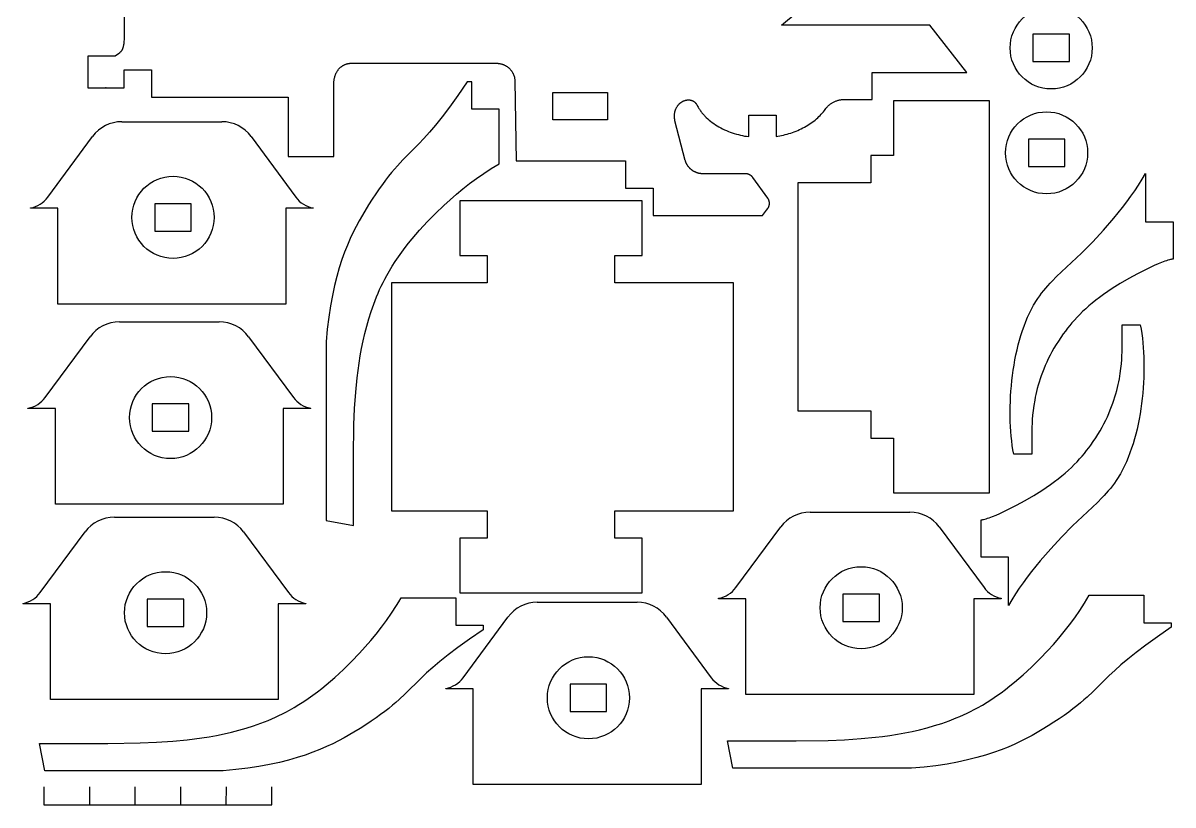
# Model space of a CAD drawing. Extents: x -5 to 248, y -200 to 199.
# Drawn here: x -4.6 to 247.7, y -200 to -28.5 of the extents above; entities that cross this region are included whole.
import ezdxf

# ---------------------------------------------------------------- set-up
doc = ezdxf.new("R2010")
doc.units = 0
doc.layers.add('LAYER_01', color=1, linetype='CONTINUOUS')

msp = doc.modelspace()

# ---------------------------------------------------------------- linework, layer by layer
at = {"layer": 'LAYER_01'}
for p, q in [((161.81, -28.96), (173.58, -19.18)), ((17.64, -26.29), (17.64, -30.73)), ((194.34, -28.96), (161.81, -28.96)), ((202.47, -39.33), (194.34, -28.96)), ((17.57, -32.59), (17.55, -32.83)), ((17.61, -32.05), (17.57, -32.59)), ((17.63, -31.44), (17.61, -32.05)), ((17.64, -30.73), (17.63, -31.44)), ((224.97, -30.96), (216.97, -30.96)), ((216.97, -30.96), (216.97, -36.96)), ((224.97, -36.96), (224.97, -30.96)), ((16.38, -35.22), (15.64, -35.73)), ((16.48, -35.14), (16.38, -35.22)), ((16.58, -35.07), (16.48, -35.14)), ((16.63, -35.03), (16.58, -35.07)), ((16.67, -34.99), (16.63, -35.03)), ((16.72, -34.95), (16.67, -34.99)), ((16.76, -34.91), (16.72, -34.95)), ((16.8, -34.87), (16.76, -34.91)), ((16.85, -34.83), (16.8, -34.87)), ((16.89, -34.78), (16.85, -34.83)), ((16.92, -34.74), (16.89, -34.78)), ((16.96, -34.69), (16.92, -34.74)), ((17, -34.65), (16.96, -34.69)), ((17.03, -34.6), (17, -34.65)), ((17.07, -34.55), (17.03, -34.6)), ((17.1, -34.5), (17.07, -34.55)), ((17.13, -34.45), (17.1, -34.5)), ((17.16, -34.39), (17.13, -34.45)), ((17.19, -34.34), (17.16, -34.39)), ((17.22, -34.28), (17.19, -34.34)), ((17.25, -34.22), (17.22, -34.28)), ((17.28, -34.15), (17.25, -34.22)), ((17.3, -34.09), (17.28, -34.15)), ((17.33, -34.02), (17.3, -34.09)), ((17.35, -33.95), (17.33, -34.02)), ((17.37, -33.87), (17.35, -33.95)), ((17.39, -33.79), (17.37, -33.87)), ((17.41, -33.71), (17.39, -33.79)), ((17.43, -33.63), (17.41, -33.71)), ((17.45, -33.54), (17.43, -33.63)), ((17.47, -33.45), (17.45, -33.54)), ((17.5, -33.26), (17.47, -33.45)), ((17.53, -33.05), (17.5, -33.26)), ((17.55, -32.83), (17.53, -33.05)), ((15.64, -35.73), (9.64, -35.73)), ((9.64, -35.73), (9.64, -42.73)), ((65.53, -37.88), (65.61, -37.82)), ((65.61, -37.82), (65.7, -37.77)), ((65.7, -37.77), (65.79, -37.72)), ((65.79, -37.72), (65.87, -37.68)), ((65.87, -37.68), (65.96, -37.63)), ((65.96, -37.63), (66.05, -37.59)), ((66.05, -37.59), (66.14, -37.56)), ((66.14, -37.56), (66.23, -37.52)), ((66.23, -37.52), (66.32, -37.49)), ((66.32, -37.49), (66.41, -37.46)), ((66.41, -37.46), (66.5, -37.44)), ((66.5, -37.44), (66.59, -37.41)), ((66.59, -37.41), (66.68, -37.39)), ((66.68, -37.39), (66.77, -37.37)), ((66.77, -37.37), (66.86, -37.36)), ((66.86, -37.36), (66.94, -37.35)), ((66.94, -37.35), (67.03, -37.34)), ((67.03, -37.34), (67.12, -37.33)), ((67.12, -37.33), (67.21, -37.32)), ((67.21, -37.32), (67.3, -37.32)), ((67.3, -37.32), (67.38, -37.32)), ((67.38, -37.32), (99.43, -37.32)), ((99.43, -37.32), (99.52, -37.32)), ((99.52, -37.32), (99.61, -37.33)), ((99.61, -37.33), (99.7, -37.34)), ((99.7, -37.34), (99.8, -37.35)), ((99.8, -37.35), (99.89, -37.36)), ((99.89, -37.36), (99.98, -37.37)), ((99.98, -37.37), (100.07, -37.39)), ((100.07, -37.39), (100.17, -37.41)), ((100.17, -37.41), (100.26, -37.43)), ((100.26, -37.43), (100.35, -37.45)), ((100.35, -37.45), (100.45, -37.48)), ((100.45, -37.48), (100.54, -37.5)), ((100.54, -37.5), (100.63, -37.53)), ((100.63, -37.53), (100.73, -37.57)), ((100.73, -37.57), (100.82, -37.6)), ((100.82, -37.6), (100.91, -37.64)), ((100.91, -37.64), (101, -37.68)), ((101, -37.68), (101.09, -37.72)), ((101.09, -37.72), (101.18, -37.77)), ((101.18, -37.77), (101.27, -37.82)), ((101.27, -37.82), (101.36, -37.87)), ((216.97, -36.96), (224.97, -36.96)), ((17.64, -42.73), (17.64, -38.73)), ((17.64, -38.73), (17.64, -38.73)), ((17.64, -38.73), (17.64, -38.73)), ((17.64, -38.73), (23.64, -38.73)), ((23.64, -38.73), (23.64, -44.73)), ((63.81, -40.38), (63.83, -40.28)), ((63.83, -40.28), (63.86, -40.18)), ((63.86, -40.18), (63.9, -40.07)), ((63.9, -40.07), (63.93, -39.97)), ((63.93, -39.97), (63.97, -39.87)), ((63.97, -39.87), (64.01, -39.76)), ((64.01, -39.76), (64.06, -39.66)), ((64.06, -39.66), (64.1, -39.56)), ((64.1, -39.56), (64.15, -39.46)), ((64.15, -39.46), (64.2, -39.37)), ((64.2, -39.37), (64.25, -39.27)), ((64.25, -39.27), (64.31, -39.18)), ((64.31, -39.18), (64.36, -39.08)), ((64.36, -39.08), (64.42, -38.99)), ((64.42, -38.99), (64.48, -38.9)), ((64.48, -38.9), (64.55, -38.81)), ((64.55, -38.81), (64.61, -38.73)), ((64.61, -38.73), (64.68, -38.64)), ((64.68, -38.64), (64.75, -38.56)), ((64.75, -38.56), (64.82, -38.48)), ((64.82, -38.48), (64.89, -38.41)), ((64.89, -38.41), (64.97, -38.33)), ((64.97, -38.33), (65.04, -38.26)), ((65.04, -38.26), (65.12, -38.19)), ((65.12, -38.19), (65.2, -38.12)), ((65.2, -38.12), (65.28, -38.06)), ((65.28, -38.06), (65.36, -37.99)), ((65.36, -37.99), (65.44, -37.93)), ((65.44, -37.93), (65.53, -37.88)), ((101.36, -37.87), (101.45, -37.92)), ((101.45, -37.92), (101.53, -37.97)), ((101.53, -37.97), (101.62, -38.03)), ((101.62, -38.03), (101.7, -38.09)), ((101.7, -38.09), (101.79, -38.15)), ((101.79, -38.15), (101.87, -38.22)), ((101.87, -38.22), (101.95, -38.28)), ((101.95, -38.28), (102.02, -38.35)), ((102.02, -38.35), (102.1, -38.42)), ((102.1, -38.42), (102.17, -38.49)), ((102.17, -38.49), (102.25, -38.57)), ((102.25, -38.57), (102.32, -38.64)), ((102.32, -38.64), (102.38, -38.72)), ((102.38, -38.72), (102.45, -38.8)), ((102.45, -38.8), (102.51, -38.88)), ((102.51, -38.88), (102.58, -38.96)), ((102.58, -38.96), (102.64, -39.05)), ((102.64, -39.05), (102.69, -39.13)), ((102.69, -39.13), (102.75, -39.22)), ((102.75, -39.22), (102.8, -39.31)), ((102.8, -39.31), (102.85, -39.39)), ((102.85, -39.39), (102.9, -39.48)), ((102.9, -39.48), (102.94, -39.57)), ((102.94, -39.57), (102.99, -39.66)), ((102.99, -39.66), (103.03, -39.76)), ((103.03, -39.76), (103.06, -39.85)), ((103.06, -39.85), (103.1, -39.94)), ((103.1, -39.94), (103.13, -40.03)), ((103.13, -40.03), (103.16, -40.13)), ((103.16, -40.13), (103.19, -40.22)), ((103.19, -40.22), (103.22, -40.31)), ((103.22, -40.31), (103.24, -40.41)), ((181.71, -45.26), (181.71, -39.33)), ((181.71, -39.33), (202.47, -39.33)), ((9.64, -42.73), (13.32, -42.73)), ((13.32, -42.73), (13.7, -42.73)), ((13.7, -42.73), (13.57, -42.73)), ((13.57, -42.73), (13.57, -42.73)), ((13.57, -42.73), (17.64, -42.73)), ((13.7, -42.73), (13.7, -42.73)), ((17.64, -42.73), (17.64, -42.73)), ((17.64, -42.73), (17.64, -42.73)), ((63.64, -41.43), (63.65, -41.32)), ((63.64, -41.53), (63.64, -41.43)), ((63.64, -41.73), (63.64, -41.53)), ((63.64, -57.73), (63.64, -41.73)), ((63.65, -41.32), (63.66, -41.22)), ((63.66, -41.22), (63.67, -41.12)), ((63.67, -41.12), (63.68, -41.01)), ((63.68, -41.01), (63.7, -40.91)), ((63.7, -40.91), (63.71, -40.8)), ((63.71, -40.8), (63.73, -40.7)), ((63.73, -40.7), (63.75, -40.59)), ((63.75, -40.59), (63.78, -40.49)), ((63.78, -40.49), (63.81, -40.38)), ((92.88, -41.4), (90.82, -44.39)), ((93.88, -41.4), (92.88, -41.4)), ((93.88, -47.4), (93.88, -41.4)), ((103.24, -40.41), (103.26, -40.5)), ((103.26, -40.5), (103.28, -40.59)), ((103.28, -40.59), (103.29, -40.69)), ((103.29, -40.69), (103.31, -40.78)), ((103.31, -40.78), (103.32, -40.87)), ((103.32, -40.87), (103.33, -40.96)), ((103.33, -40.96), (103.34, -41.05)), ((103.34, -41.05), (103.34, -41.14)), ((103.34, -41.14), (103.34, -41.23)), ((103.34, -41.23), (103.62, -58.73)), ((23.64, -44.73), (53.64, -44.73)), ((53.64, -44.73), (53.64, -57.73)), ((90.82, -44.39), (88.99, -46.93)), ((111.64, -43.73), (123.64, -43.73)), ((111.64, -49.73), (111.64, -43.73)), ((123.64, -43.73), (123.64, -49.73)), ((140.85, -45.42), (140.94, -45.4)), ((140.94, -45.4), (141.02, -45.39)), ((141.02, -45.39), (141.11, -45.37)), ((141.11, -45.37), (141.2, -45.36)), ((141.2, -45.36), (141.29, -45.35)), ((141.29, -45.35), (141.38, -45.35)), ((141.38, -45.35), (141.45, -45.35)), ((141.45, -45.35), (141.52, -45.35)), ((141.52, -45.35), (141.59, -45.35)), ((141.59, -45.35), (141.66, -45.36)), ((141.66, -45.36), (141.69, -45.36)), ((141.69, -45.36), (141.73, -45.36)), ((141.73, -45.36), (141.76, -45.37)), ((141.76, -45.37), (141.8, -45.38)), ((141.8, -45.38), (141.83, -45.38)), ((141.83, -45.38), (141.87, -45.39)), ((141.87, -45.39), (141.9, -45.4)), ((141.9, -45.4), (141.94, -45.4)), ((141.94, -45.4), (141.97, -45.41)), ((174.22, -45.43), (174.37, -45.4)), ((174.37, -45.4), (174.52, -45.36)), ((174.52, -45.36), (174.66, -45.33)), ((174.66, -45.33), (174.81, -45.31)), ((174.81, -45.31), (174.96, -45.29)), ((174.96, -45.29), (175.1, -45.28)), ((175.1, -45.28), (175.25, -45.27)), ((175.25, -45.27), (175.39, -45.26)), ((175.39, -45.26), (181.71, -45.26)), ((88.99, -46.93), (87.36, -49.08)), ((99.88, -47.4), (93.88, -47.4)), ((99.88, -59.4), (99.88, -47.4)), ((138.44, -48.01), (138.46, -47.9)), ((138.46, -47.9), (138.49, -47.8)), ((138.49, -47.8), (138.52, -47.69)), ((138.52, -47.69), (138.56, -47.59)), ((138.56, -47.59), (138.59, -47.49)), ((138.59, -47.49), (138.63, -47.39)), ((138.63, -47.39), (138.68, -47.29)), ((138.68, -47.29), (138.72, -47.2)), ((138.72, -47.2), (138.77, -47.1)), ((138.77, -47.1), (138.82, -47.01)), ((138.82, -47.01), (138.87, -46.91)), ((138.87, -46.91), (138.92, -46.82)), ((138.92, -46.82), (138.98, -46.74)), ((138.98, -46.74), (139.04, -46.65)), ((139.04, -46.65), (139.08, -46.58)), ((139.08, -46.58), (139.13, -46.52)), ((139.13, -46.52), (139.18, -46.46)), ((139.18, -46.46), (139.23, -46.4)), ((139.23, -46.4), (139.28, -46.33)), ((139.28, -46.33), (139.34, -46.27)), ((139.34, -46.27), (139.4, -46.21)), ((139.4, -46.21), (139.46, -46.16)), ((139.46, -46.16), (139.52, -46.1)), ((139.52, -46.1), (139.59, -46.04)), ((139.59, -46.04), (139.65, -45.99)), ((139.65, -45.99), (139.72, -45.94)), ((139.72, -45.94), (139.79, -45.89)), ((139.79, -45.89), (139.86, -45.84)), ((139.86, -45.84), (139.94, -45.79)), ((139.94, -45.79), (140.01, -45.75)), ((140.01, -45.75), (140.09, -45.7)), ((140.09, -45.7), (140.17, -45.66)), ((140.17, -45.66), (140.25, -45.62)), ((140.25, -45.62), (140.33, -45.59)), ((140.33, -45.59), (140.42, -45.55)), ((140.42, -45.55), (140.5, -45.52)), ((140.5, -45.52), (140.59, -45.49)), ((140.59, -45.49), (140.67, -45.47)), ((140.67, -45.47), (140.76, -45.44)), ((140.76, -45.44), (140.85, -45.42)), ((141.97, -45.41), (142.01, -45.42)), ((142.01, -45.42), (142.04, -45.43)), ((142.04, -45.43), (142.08, -45.44)), ((142.08, -45.44), (142.11, -45.45)), ((142.11, -45.45), (142.15, -45.47)), ((142.15, -45.47), (142.18, -45.48)), ((142.18, -45.48), (142.22, -45.49)), ((142.22, -45.49), (142.25, -45.51)), ((142.25, -45.51), (142.28, -45.52)), ((142.28, -45.52), (142.32, -45.54)), ((142.32, -45.54), (142.35, -45.55)), ((142.35, -45.55), (142.38, -45.57)), ((142.38, -45.57), (142.41, -45.59)), ((142.41, -45.59), (142.45, -45.6)), ((142.45, -45.6), (142.48, -45.62)), ((142.48, -45.62), (142.51, -45.64)), ((142.51, -45.64), (142.54, -45.66)), ((142.54, -45.66), (142.57, -45.68)), ((142.57, -45.68), (142.6, -45.7)), ((142.6, -45.7), (142.63, -45.72)), ((142.63, -45.72), (142.66, -45.74)), ((142.66, -45.74), (142.69, -45.77)), ((142.69, -45.77), (142.72, -45.79)), ((142.72, -45.79), (142.75, -45.81)), ((142.75, -45.81), (142.78, -45.83)), ((142.78, -45.83), (142.8, -45.86)), ((142.8, -45.86), (142.83, -45.88)), ((142.83, -45.88), (142.86, -45.91)), ((142.86, -45.91), (142.88, -45.93)), ((142.88, -45.93), (142.91, -45.96)), ((142.91, -45.96), (142.93, -45.99)), ((142.93, -45.99), (142.96, -46.01)), ((142.96, -46.01), (142.98, -46.04)), ((142.98, -46.04), (143, -46.07)), ((143, -46.07), (143.03, -46.09)), ((143.03, -46.09), (143.05, -46.12)), ((143.05, -46.12), (143.07, -46.15)), ((143.07, -46.15), (143.09, -46.18)), ((143.09, -46.18), (143.11, -46.21)), ((143.11, -46.21), (143.15, -46.26)), ((143.15, -46.26), (143.19, -46.32)), ((143.19, -46.32), (143.22, -46.38)), ((143.22, -46.38), (143.33, -46.6)), ((143.33, -46.6), (143.42, -46.76)), ((143.42, -46.76), (143.51, -46.92)), ((143.51, -46.92), (143.61, -47.08)), ((143.61, -47.08), (143.71, -47.24)), ((143.71, -47.24), (143.81, -47.4)), ((143.81, -47.4), (143.91, -47.56)), ((143.91, -47.56), (144.02, -47.71)), ((144.02, -47.71), (144.14, -47.87)), ((144.14, -47.87), (144.26, -48.02)), ((171.03, -47.94), (171.24, -47.66)), ((171.24, -47.66), (171.53, -47.26)), ((171.53, -47.26), (171.62, -47.15)), ((171.62, -47.15), (171.72, -47.03)), ((171.72, -47.03), (171.81, -46.92)), ((171.81, -46.92), (171.91, -46.81)), ((171.91, -46.81), (172.02, -46.71)), ((172.02, -46.71), (172.12, -46.6)), ((172.12, -46.6), (172.23, -46.5)), ((172.23, -46.5), (172.35, -46.41)), ((172.35, -46.41), (172.47, -46.31)), ((172.47, -46.31), (172.59, -46.22)), ((172.59, -46.22), (172.71, -46.13)), ((172.71, -46.13), (172.84, -46.05)), ((172.84, -46.05), (172.97, -45.97)), ((172.97, -45.97), (173.1, -45.89)), ((173.1, -45.89), (173.23, -45.82)), ((173.23, -45.82), (173.37, -45.75)), ((173.37, -45.75), (173.51, -45.69)), ((173.51, -45.69), (173.65, -45.63)), ((173.65, -45.63), (173.79, -45.57)), ((173.79, -45.57), (173.93, -45.52)), ((173.93, -45.52), (174.08, -45.47)), ((174.08, -45.47), (174.22, -45.43)), ((207.41, -45.54), (186.41, -45.54)), ((186.41, -45.54), (186.41, -57.54)), ((207.41, -83.54), (207.41, -45.54)), ((17.14, -50.13), (39.05, -50.13)), ((87.36, -49.08), (85.91, -50.9)), ((123.64, -49.73), (111.64, -49.73)), ((138.33, -48.87), (138.34, -48.76)), ((138.33, -48.97), (138.33, -48.87)), ((138.34, -49.08), (138.33, -48.97)), ((138.34, -48.65), (138.35, -48.54)), ((138.34, -48.76), (138.34, -48.65)), ((138.34, -49.19), (138.34, -49.08)), ((138.35, -49.29), (138.34, -49.19)), ((138.35, -48.54), (138.36, -48.43)), ((138.36, -49.4), (138.35, -49.29)), ((138.36, -48.43), (138.38, -48.33)), ((138.38, -49.5), (138.36, -49.4)), ((138.38, -48.33), (138.39, -48.22)), ((138.39, -49.61), (138.38, -49.5)), ((138.39, -48.22), (138.41, -48.11)), ((138.41, -49.71), (138.39, -49.61)), ((138.41, -48.11), (138.44, -48.01)), ((138.44, -49.81), (138.41, -49.71)), ((138.46, -49.91), (138.44, -49.81)), ((140.72, -58.63), (138.46, -49.91)), ((144.26, -48.02), (144.38, -48.18)), ((144.38, -48.18), (144.5, -48.33)), ((144.5, -48.33), (144.63, -48.48)), ((144.63, -48.48), (144.76, -48.63)), ((144.76, -48.63), (144.9, -48.78)), ((144.9, -48.78), (145.04, -48.93)), ((145.04, -48.93), (145.32, -49.22)), ((145.32, -49.22), (145.63, -49.5)), ((145.63, -49.5), (145.94, -49.78)), ((145.94, -49.78), (146.27, -50.05)), ((146.27, -50.05), (146.61, -50.31)), ((146.61, -50.31), (146.97, -50.56)), ((154.64, -53.41), (154.64, -48.73)), ((154.64, -48.73), (160.64, -48.73)), ((160.64, -48.73), (160.64, -53.37)), ((168.24, -50.48), (168.57, -50.25)), ((168.57, -50.25), (168.88, -50.02)), ((168.88, -50.02), (169.19, -49.78)), ((169.19, -49.78), (169.48, -49.53)), ((169.48, -49.53), (169.76, -49.28)), ((169.76, -49.28), (170.04, -49.02)), ((170.04, -49.02), (170.3, -48.76)), ((170.3, -48.76), (170.55, -48.49)), ((170.55, -48.49), (170.8, -48.22)), ((170.8, -48.22), (171.03, -47.94)), ((84.6, -52.45), (83.4, -53.79)), ((85.91, -50.9), (84.6, -52.45)), ((146.97, -50.56), (147.33, -50.81)), ((147.33, -50.81), (147.71, -51.04)), ((147.71, -51.04), (148.09, -51.27)), ((148.09, -51.27), (148.49, -51.49)), ((148.49, -51.49), (148.9, -51.69)), ((148.9, -51.69), (149.31, -51.89)), ((149.31, -51.89), (149.73, -52.08)), ((149.73, -52.08), (150.16, -52.25)), ((150.16, -52.25), (150.59, -52.42)), ((150.59, -52.42), (151.03, -52.57)), ((151.03, -52.57), (151.47, -52.71)), ((151.47, -52.71), (151.92, -52.85)), ((151.92, -52.85), (152.37, -52.97)), ((152.37, -52.97), (152.82, -53.08)), ((162.24, -53.06), (162.64, -52.96)), ((162.64, -52.96), (163.04, -52.86)), ((163.04, -52.86), (163.44, -52.74)), ((163.44, -52.74), (163.84, -52.62)), ((163.84, -52.62), (164.23, -52.49)), ((164.23, -52.49), (164.62, -52.34)), ((164.62, -52.34), (165.01, -52.19)), ((165.01, -52.19), (165.39, -52.04)), ((165.39, -52.04), (165.77, -51.87)), ((165.77, -51.87), (166.14, -51.7)), ((166.14, -51.7), (166.51, -51.51)), ((166.51, -51.51), (166.87, -51.32)), ((166.87, -51.32), (167.23, -51.12)), ((167.23, -51.12), (167.57, -50.92)), ((167.57, -50.92), (167.91, -50.7)), ((167.91, -50.7), (168.24, -50.48)), ((0.89, -66.69), (10.69, -53.39)), ((45.49, -53.39), (55.29, -66.69)), ((82.27, -54.99), (78.79, -58.52)), ((83.4, -53.79), (82.27, -54.99)), ((152.82, -53.08), (153.27, -53.18)), ((153.27, -53.18), (153.73, -53.27)), ((153.73, -53.27), (154.18, -53.34)), ((154.18, -53.34), (154.64, -53.41)), ((160.64, -53.37), (161.04, -53.3)), ((161.04, -53.3), (161.44, -53.23)), ((161.44, -53.23), (161.84, -53.15)), ((161.84, -53.15), (162.24, -53.06)), ((223.97, -53.96), (215.97, -53.96)), ((215.97, -53.96), (215.97, -59.96)), ((223.97, -59.96), (223.97, -53.96)), ((53.64, -57.73), (63.64, -57.73)), ((186.41, -57.54), (181.41, -57.54)), ((181.41, -57.54), (181.41, -63.54)), ((77.57, -59.84), (76.94, -60.54)), ((78.79, -58.52), (77.57, -59.84)), ((96.52, -61.47), (98.17, -60.42)), ((98.17, -60.42), (99.02, -59.91)), ((99.02, -59.91), (99.88, -59.4)), ((103.62, -58.73), (127.62, -58.73)), ((127.62, -58.73), (127.62, -64.73)), ((140.74, -58.71), (140.72, -58.63)), ((140.76, -58.78), (140.74, -58.71)), ((140.79, -58.85), (140.76, -58.78)), ((140.81, -58.93), (140.79, -58.85)), ((140.84, -59), (140.81, -58.93)), ((140.87, -59.08), (140.84, -59)), ((140.9, -59.15), (140.87, -59.08)), ((140.94, -59.22), (140.9, -59.15)), ((140.97, -59.3), (140.94, -59.22)), ((141.01, -59.37), (140.97, -59.3)), ((141.04, -59.44), (141.01, -59.37)), ((141.08, -59.51), (141.04, -59.44)), ((141.12, -59.58), (141.08, -59.51)), ((141.17, -59.66), (141.12, -59.58)), ((141.21, -59.73), (141.17, -59.66)), ((141.26, -59.79), (141.21, -59.73)), ((141.3, -59.86), (141.26, -59.79)), ((141.35, -59.93), (141.3, -59.86)), ((141.4, -60), (141.35, -59.93)), ((141.46, -60.06), (141.4, -60)), ((141.51, -60.13), (141.46, -60.06)), ((141.56, -60.19), (141.51, -60.13)), ((141.62, -60.26), (141.56, -60.19)), ((141.68, -60.32), (141.62, -60.26)), ((141.74, -60.38), (141.68, -60.32)), ((141.8, -60.44), (141.74, -60.38)), ((141.86, -60.5), (141.8, -60.44)), ((141.93, -60.55), (141.86, -60.5)), ((215.97, -59.96), (223.97, -59.96)), ((74.97, -62.95), (74.27, -63.88)), ((75.64, -62.09), (74.97, -62.95)), ((76.3, -61.29), (75.64, -62.09)), ((76.94, -60.54), (76.3, -61.29)), ((93.41, -63.69), (94.94, -62.56)), ((94.94, -62.56), (96.52, -61.47)), ((141.99, -60.61), (141.93, -60.55)), ((142.06, -60.67), (141.99, -60.61)), ((142.12, -60.72), (142.06, -60.67)), ((142.19, -60.77), (142.12, -60.72)), ((142.26, -60.82), (142.19, -60.77)), ((142.33, -60.87), (142.26, -60.82)), ((142.4, -60.92), (142.33, -60.87)), ((142.47, -60.96), (142.4, -60.92)), ((142.55, -61), (142.47, -60.96)), ((142.62, -61.05), (142.55, -61)), ((142.69, -61.09), (142.62, -61.05)), ((142.77, -61.13), (142.69, -61.09)), ((142.85, -61.16), (142.77, -61.13)), ((142.92, -61.2), (142.85, -61.16)), ((143, -61.23), (142.92, -61.2)), ((143.08, -61.27), (143, -61.23)), ((143.16, -61.3), (143.08, -61.27)), ((143.23, -61.32), (143.16, -61.3)), ((143.31, -61.35), (143.23, -61.32)), ((143.39, -61.38), (143.31, -61.35)), ((143.47, -61.4), (143.39, -61.38)), ((143.55, -61.42), (143.47, -61.4)), ((143.63, -61.44), (143.55, -61.42)), ((143.71, -61.46), (143.63, -61.44)), ((143.79, -61.48), (143.71, -61.46)), ((143.87, -61.49), (143.79, -61.48)), ((143.95, -61.51), (143.87, -61.49)), ((144.03, -61.52), (143.95, -61.51)), ((144.1, -61.53), (144.03, -61.52)), ((144.18, -61.54), (144.1, -61.53)), ((144.26, -61.54), (144.18, -61.54)), ((144.34, -61.55), (144.26, -61.54)), ((144.42, -61.55), (144.34, -61.55)), ((144.49, -61.55), (144.42, -61.55)), ((153.99, -61.56), (144.49, -61.55)), ((154.05, -61.56), (153.99, -61.56)), ((154.11, -61.56), (154.05, -61.56)), ((154.17, -61.57), (154.11, -61.56)), ((154.22, -61.58), (154.17, -61.57)), ((154.28, -61.59), (154.22, -61.58)), ((154.34, -61.6), (154.28, -61.59)), ((154.4, -61.61), (154.34, -61.6)), ((154.45, -61.62), (154.4, -61.61)), ((154.51, -61.64), (154.45, -61.62)), ((154.57, -61.66), (154.51, -61.64)), ((154.63, -61.68), (154.57, -61.66)), ((154.68, -61.7), (154.63, -61.68)), ((154.74, -61.72), (154.68, -61.7)), ((154.79, -61.75), (154.74, -61.72)), ((154.85, -61.77), (154.79, -61.75)), ((154.9, -61.8), (154.85, -61.77)), ((154.95, -61.83), (154.9, -61.8)), ((155, -61.86), (154.95, -61.83)), ((155.05, -61.9), (155, -61.86)), ((155.1, -61.93), (155.05, -61.9)), ((155.15, -61.97), (155.1, -61.93)), ((155.2, -62), (155.15, -61.97)), ((155.24, -62.04), (155.2, -62)), ((155.29, -62.08), (155.24, -62.04)), ((155.33, -62.12), (155.29, -62.08)), ((155.37, -62.16), (155.33, -62.12)), ((155.41, -62.21), (155.37, -62.16)), ((155.45, -62.25), (155.41, -62.21)), ((155.49, -62.29), (155.45, -62.25)), ((155.52, -62.34), (155.49, -62.29)), ((155.56, -62.38), (155.52, -62.34)), ((158.82, -66.9), (155.56, -62.38)), ((240.16, -64.02), (240.95, -62.77)), ((240.95, -62.77), (241.7, -61.51)), ((241.7, -61.51), (241.7, -72.08)), ((73.55, -64.87), (72.81, -65.95)), ((74.27, -63.88), (73.55, -64.87)), ((90.51, -66.03), (91.94, -64.84)), ((91.94, -64.84), (93.41, -63.69)), ((127.62, -64.73), (133.64, -64.73)), ((133.64, -64.73), (133.64, -70.73)), ((181.41, -63.54), (165.41, -63.54)), ((165.41, -63.54), (165.41, -83.54)), ((238.45, -66.49), (239.32, -65.26)), ((239.32, -65.26), (240.16, -64.02)), ((32.35, -68.11), (24.35, -68.11)), ((24.35, -68.11), (24.35, -74.11)), ((32.35, -74.11), (32.35, -68.11)), ((72.04, -67.11), (71.25, -68.37)), ((72.81, -65.95), (72.04, -67.11)), ((87.75, -68.49), (89.12, -67.25)), ((89.12, -67.25), (90.51, -66.03)), ((131.29, -67.48), (91.29, -67.48)), ((91.29, -67.48), (91.29, -79.48)), ((131.29, -79.48), (131.29, -67.48)), ((158.84, -66.93), (158.82, -66.9)), ((158.86, -66.96), (158.84, -66.93)), ((158.88, -67), (158.86, -66.96)), ((158.9, -67.03), (158.88, -67)), ((158.92, -67.06), (158.9, -67.03)), ((158.94, -67.1), (158.92, -67.06)), ((158.96, -67.13), (158.94, -67.1)), ((158.97, -67.16), (158.96, -67.13)), ((158.99, -67.2), (158.97, -67.16)), ((159.01, -67.24), (158.99, -67.2)), ((159.02, -67.27), (159.01, -67.24)), ((159.04, -67.31), (159.02, -67.27)), ((159.05, -67.35), (159.04, -67.31)), ((159.06, -67.38), (159.05, -67.35)), ((159.08, -67.42), (159.06, -67.38)), ((159.09, -67.46), (159.08, -67.42)), ((159.1, -67.5), (159.09, -67.46)), ((159.11, -67.54), (159.1, -67.5)), ((159.12, -67.58), (159.11, -67.54)), ((159.13, -67.62), (159.12, -67.58)), ((159.14, -67.66), (159.13, -67.62)), ((159.15, -67.7), (159.14, -67.66)), ((159.15, -67.74), (159.15, -67.7)), ((159.16, -67.78), (159.15, -67.74)), ((159.16, -67.82), (159.16, -67.78)), ((159.17, -67.86), (159.16, -67.82)), ((159.17, -67.9), (159.17, -67.86)), ((159.17, -67.94), (159.17, -67.9)), ((159.17, -67.99), (159.17, -67.94)), ((159.17, -68.03), (159.17, -67.99)), ((159.17, -68.07), (159.17, -68.03)), ((159.17, -68.11), (159.17, -68.07)), ((236.61, -68.92), (237.54, -67.72)), ((237.54, -67.72), (238.45, -66.49)), ((-2.91, -69.13), (-2.91, -69.04)), ((3.09, -69.13), (-2.91, -69.13)), ((3.09, -90.13), (3.09, -69.13)), ((59.09, -69.13), (53.09, -69.13)), ((53.09, -69.13), (53.09, -90.13)), ((59.09, -69.04), (59.09, -69.13)), ((70.42, -69.73), (69.16, -71.91)), ((71.25, -68.37), (70.42, -69.73)), ((84.15, -72.04), (85.92, -70.24)), ((85.92, -70.24), (87.75, -68.49)), ((157.64, -70.73), (158.76, -69.25)), ((158.76, -69.25), (158.79, -69.22)), ((158.79, -69.22), (158.81, -69.19)), ((158.81, -69.19), (158.83, -69.16)), ((158.83, -69.16), (158.85, -69.13)), ((158.85, -69.13), (158.87, -69.1)), ((158.87, -69.1), (158.89, -69.07)), ((158.89, -69.07), (158.91, -69.03)), ((158.91, -69.03), (158.93, -69)), ((158.93, -69), (158.95, -68.96)), ((158.95, -68.96), (158.97, -68.93)), ((158.97, -68.93), (158.98, -68.89)), ((158.98, -68.89), (159, -68.86)), ((159, -68.86), (159.02, -68.82)), ((159.02, -68.82), (159.03, -68.79)), ((159.03, -68.79), (159.05, -68.75)), ((159.05, -68.75), (159.06, -68.71)), ((159.06, -68.71), (159.07, -68.67)), ((159.07, -68.67), (159.09, -68.63)), ((159.09, -68.63), (159.1, -68.59)), ((159.1, -68.59), (159.11, -68.56)), ((159.11, -68.56), (159.12, -68.52)), ((159.12, -68.52), (159.13, -68.48)), ((159.13, -68.48), (159.14, -68.44)), ((159.14, -68.4), (159.15, -68.36)), ((159.14, -68.44), (159.14, -68.4)), ((159.15, -68.36), (159.16, -68.31)), ((159.16, -68.27), (159.17, -68.23)), ((159.16, -68.31), (159.16, -68.27)), ((159.17, -68.15), (159.17, -68.11)), ((159.17, -68.19), (159.17, -68.15)), ((159.17, -68.23), (159.17, -68.19)), ((234.7, -71.28), (236.61, -68.92)), ((68.52, -73.1), (67.88, -74.37)), ((69.16, -71.91), (68.52, -73.1)), ((82.44, -73.9), (84.15, -72.04)), ((133.64, -70.73), (157.64, -70.73)), ((232.42, -73.92), (234.7, -71.28)), ((241.7, -72.08), (247.7, -72.08)), ((247.7, -72.08), (247.7, -80.27)), ((24.35, -74.11), (32.35, -74.11)), ((67.88, -74.37), (67.24, -75.73)), ((80.8, -75.8), (81.61, -74.84)), ((81.61, -74.84), (82.44, -73.9)), ((230.08, -76.46), (232.42, -73.92)), ((66.61, -77.18), (66, -78.73)), ((67.24, -75.73), (66.61, -77.18)), ((78.51, -78.74), (79.25, -77.75)), ((79.25, -77.75), (80.02, -76.77)), ((80.02, -76.77), (80.8, -75.8)), ((227.65, -78.94), (230.08, -76.46)), ((65.4, -80.39), (64.83, -82.16)), ((66, -78.73), (65.4, -80.39)), ((77.11, -80.76), (77.8, -79.74)), ((77.8, -79.74), (78.51, -78.74)), ((91.29, -79.48), (97.29, -79.48)), ((97.29, -79.48), (97.29, -85.48)), ((125.29, -85.48), (125.29, -79.48)), ((125.29, -79.48), (131.29, -79.48)), ((222.17, -84.12), (227.65, -78.94)), ((246.27, -80.62), (245.93, -80.74)), ((246.59, -80.52), (246.27, -80.62)), ((246.9, -80.44), (246.59, -80.52)), ((247.18, -80.37), (246.9, -80.44)), ((247.32, -80.33), (247.18, -80.37)), ((247.45, -80.31), (247.32, -80.33)), ((247.58, -80.29), (247.45, -80.31)), ((247.7, -80.27), (247.58, -80.29)), ((64.83, -82.16), (64.28, -84.06)), ((75.23, -83.88), (75.82, -82.83)), ((75.82, -82.83), (76.45, -81.79)), ((76.45, -81.79), (77.11, -80.76)), ((241.8, -82.52), (239.93, -83.47)), ((242.71, -82.08), (241.8, -82.52)), ((243.58, -81.68), (242.71, -82.08)), ((244.41, -81.32), (243.58, -81.68)), ((245.2, -81.01), (244.41, -81.32)), ((245.93, -80.74), (245.2, -81.01)), ((64.28, -84.06), (63.78, -86.08)), ((74.04, -86.19), (74.42, -85.41)), ((74.42, -85.41), (74.81, -84.64)), ((74.81, -84.64), (75.23, -83.88)), ((97.29, -85.48), (76.29, -85.48)), ((76.29, -85.48), (76.29, -105.48)), ((151.29, -85.48), (125.29, -85.48)), ((151.29, -105.48), (151.29, -85.48)), ((165.41, -83.54), (165.41, -113.54)), ((207.41, -131.54), (207.41, -83.54)), ((220.25, -86.1), (220.72, -85.58)), ((220.72, -85.58), (221.2, -85.08)), ((221.2, -85.08), (222.17, -84.12)), ((236.14, -85.62), (234.35, -86.75)), ((238.02, -84.52), (236.14, -85.62)), ((239.93, -83.47), (238.02, -84.52)), ((63.31, -88.25), (62.88, -90.55)), ((63.78, -86.08), (63.31, -88.25)), ((72.99, -88.54), (73.33, -87.75)), ((73.33, -87.75), (73.68, -86.97)), ((73.68, -86.97), (74.04, -86.19)), ((218.45, -88.32), (218.88, -87.73)), ((218.88, -87.73), (219.33, -87.17)), ((219.33, -87.17), (219.78, -86.63)), ((219.78, -86.63), (220.25, -86.1)), ((232.46, -88.03), (231.59, -88.66)), ((233.38, -87.39), (232.46, -88.03)), ((234.35, -86.75), (233.38, -87.39)), ((23.09, -90.13), (3.09, -90.13)), ((53.09, -90.13), (23.09, -90.13)), ((62.88, -90.55), (62.51, -93.01)), ((71.81, -91.73), (72.37, -90.13)), ((72.37, -90.13), (72.99, -88.54)), ((216.66, -91.22), (216.89, -90.79)), ((216.89, -90.79), (217.13, -90.37)), ((217.13, -90.37), (217.37, -89.96)), ((217.37, -89.96), (217.62, -89.55)), ((217.62, -89.55), (218.02, -88.92)), ((218.02, -88.92), (218.45, -88.32)), ((229.24, -90.55), (228.54, -91.17)), ((229.99, -89.92), (229.24, -90.55)), ((230.77, -89.3), (229.99, -89.92)), ((231.59, -88.66), (230.77, -89.3)), ((62.51, -93.01), (62.2, -95.62)), ((71.29, -93.34), (71.81, -91.73)), ((215.4, -93.98), (215.8, -93.03)), ((215.8, -93.03), (216.22, -92.11)), ((216.22, -92.11), (216.44, -91.66)), ((216.44, -91.66), (216.66, -91.22)), ((226.65, -93.02), (226.08, -93.63)), ((227.25, -92.4), (226.65, -93.02)), ((227.88, -91.79), (227.25, -92.4)), ((228.54, -91.17), (227.88, -91.79)), ((16.59, -94.04), (38.5, -94.04)), ((62.2, -95.62), (61.94, -98.4)), ((70.41, -96.59), (70.83, -94.96)), ((70.83, -94.96), (71.29, -93.34)), ((214.68, -95.96), (215.03, -94.96)), ((215.03, -94.96), (215.4, -93.98)), ((224.54, -95.45), (224.08, -96.05)), ((225.03, -94.84), (224.54, -95.45)), ((225.54, -94.24), (225.03, -94.84)), ((226.08, -93.63), (225.54, -94.24)), ((236.53, -100.66), (236.53, -94.66)), ((236.53, -94.66), (240.53, -94.66)), ((240.53, -94.66), (240.69, -95.6)), ((240.69, -95.6), (240.84, -96.58)), ((0.34, -110.6), (10.15, -97.3)), ((44.94, -97.3), (54.75, -110.6)), ((69.71, -99.84), (70.04, -98.21)), ((70.04, -98.21), (70.41, -96.59)), ((213.75, -99.1), (214.04, -98.03)), ((214.04, -98.03), (214.34, -96.99)), ((214.34, -96.99), (214.68, -95.96)), ((222.55, -98.24), (222.05, -99.02)), ((223.07, -97.45), (222.55, -98.24)), ((223.63, -96.66), (223.07, -97.45)), ((224.08, -96.05), (223.63, -96.66)), ((240.84, -96.58), (240.97, -97.58)), ((240.97, -97.58), (241.07, -98.6)), ((61.94, -98.4), (61.94, -137.57)), ((69.42, -101.46), (69.71, -99.84)), ((213.24, -101.28), (213.49, -100.19)), ((213.49, -100.19), (213.75, -99.1)), ((221.15, -100.59), (220.73, -101.36)), ((221.58, -99.81), (221.15, -100.59)), ((222.05, -99.02), (221.58, -99.81)), ((236.5, -101.42), (236.53, -100.66)), ((241.07, -98.6), (241.16, -99.65)), ((241.16, -99.65), (241.23, -100.71)), ((241.23, -100.71), (241.28, -101.79)), ((68.94, -104.69), (69.16, -103.08)), ((69.16, -103.08), (69.42, -101.46)), ((212.82, -103.52), (213.02, -102.39)), ((213.02, -102.39), (213.24, -101.28)), ((219.99, -102.88), (219.66, -103.64)), ((220.35, -102.13), (219.99, -102.88)), ((220.73, -101.36), (220.35, -102.13)), ((236.28, -104.25), (236.39, -103.22)), ((236.39, -103.22), (236.46, -102.27)), ((236.46, -102.27), (236.5, -101.42)), ((241.28, -101.79), (241.31, -102.89)), ((241.31, -102.89), (241.31, -104)), ((68.75, -106.29), (68.94, -104.69)), ((76.29, -105.48), (76.29, -135.46)), ((151.29, -135.46), (151.29, -105.48)), ((212.35, -106.92), (212.49, -105.78)), ((212.49, -105.78), (212.64, -104.65)), ((212.64, -104.65), (212.82, -103.52)), ((218.79, -105.84), (218.55, -106.55)), ((219.06, -105.11), (218.79, -105.84)), ((219.35, -104.38), (219.06, -105.11)), ((219.66, -103.64), (219.35, -104.38)), ((235.93, -106.55), (236.13, -105.36)), ((236.13, -105.36), (236.28, -104.25)), ((241.3, -105.12), (241.27, -106.25)), ((241.31, -104), (241.3, -105.12)), ((68.44, -109.44), (68.75, -106.29)), ((212.14, -109.21), (212.24, -108.07)), ((212.24, -108.07), (212.35, -106.92)), ((218.12, -107.95), (217.93, -108.62)), ((218.32, -107.26), (218.12, -107.95)), ((218.55, -106.55), (218.32, -107.26)), ((235.35, -109.11), (235.52, -108.45)), ((235.52, -108.45), (235.67, -107.8)), ((235.67, -107.8), (235.81, -107.17)), ((235.81, -107.17), (235.93, -106.55)), ((241.22, -107.39), (241.14, -108.53)), ((241.27, -106.25), (241.22, -107.39)), ((68.19, -113.06), (68.44, -109.44)), ((212.02, -111.48), (212.07, -110.35)), ((212.07, -110.35), (212.14, -109.21)), ((217.48, -110.57), (217.36, -111.19)), ((217.61, -109.93), (217.48, -110.57)), ((217.77, -109.29), (217.61, -109.93)), ((217.93, -108.62), (217.77, -109.29)), ((234.74, -111.18), (234.96, -110.48)), ((234.96, -110.48), (235.17, -109.79)), ((235.17, -109.79), (235.35, -109.11)), ((240.94, -110.81), (240.8, -111.95)), ((241.05, -109.67), (240.94, -110.81)), ((241.14, -108.53), (241.05, -109.67)), ((-3.46, -113.04), (-3.46, -112.95)), ((2.54, -113.04), (-3.46, -113.04)), ((2.54, -134.04), (2.54, -113.04)), ((31.81, -112.02), (23.81, -112.02)), ((23.81, -112.02), (23.81, -118.02)), ((31.81, -118.02), (31.81, -112.02)), ((58.54, -113.04), (52.54, -113.04)), ((52.54, -113.04), (52.54, -134.04)), ((58.54, -112.95), (58.54, -113.04)), ((68.04, -116.61), (68.19, -113.06)), ((211.97, -113.73), (211.98, -112.61)), ((211.98, -112.61), (212.02, -111.48)), ((217.01, -113.48), (216.9, -114.51)), ((217.16, -112.37), (217.01, -113.48)), ((217.36, -111.19), (217.16, -112.37)), ((233.63, -114.1), (233.94, -113.35)), ((233.94, -113.35), (234.23, -112.62)), ((234.23, -112.62), (234.5, -111.89)), ((234.5, -111.89), (234.74, -111.18)), ((240.64, -113.09), (240.47, -114.22)), ((240.8, -111.95), (240.64, -113.09)), ((165.41, -113.54), (181.41, -113.54)), ((181.41, -113.54), (181.41, -119.54)), ((211.98, -114.84), (211.97, -113.73)), ((212.01, -115.94), (211.98, -114.84)), ((212.06, -117.02), (212.01, -115.94)), ((216.83, -115.46), (216.78, -116.32)), ((216.9, -114.51), (216.83, -115.46)), ((232.55, -116.38), (232.94, -115.61)), ((232.94, -115.61), (233.3, -114.85)), ((233.3, -114.85), (233.63, -114.1)), ((240.27, -115.34), (240.04, -116.45)), ((240.47, -114.22), (240.27, -115.34)), ((23.81, -118.02), (31.81, -118.02)), ((67.95, -123.67), (68.04, -116.61)), ((212.13, -118.09), (212.06, -117.02)), ((212.21, -119.13), (212.13, -118.09)), ((216.78, -116.32), (216.76, -117.08)), ((216.76, -117.08), (216.76, -123.08)), ((231.24, -118.71), (231.7, -117.93)), ((231.7, -117.93), (232.14, -117.15)), ((232.14, -117.15), (232.55, -116.38)), ((239.8, -117.55), (239.54, -118.63)), ((240.04, -116.45), (239.8, -117.55)), ((181.41, -119.54), (186.41, -119.54)), ((186.41, -119.54), (186.41, -131.54)), ((212.32, -120.16), (212.21, -119.13)), ((212.45, -121.16), (212.32, -120.16)), ((229.21, -121.68), (229.66, -121.08)), ((229.66, -121.08), (230.21, -120.29)), ((230.21, -120.29), (230.74, -119.5)), ((230.74, -119.5), (231.24, -118.71)), ((238.94, -120.75), (238.61, -121.77)), ((239.25, -119.7), (238.94, -120.75)), ((239.54, -118.63), (239.25, -119.7)), ((212.6, -122.13), (212.45, -121.16)), ((212.76, -123.08), (212.6, -122.13)), ((216.76, -123.08), (212.76, -123.08)), ((227.21, -124.11), (227.75, -123.5)), ((227.75, -123.5), (228.26, -122.89)), ((228.26, -122.89), (228.75, -122.28)), ((228.75, -122.28), (229.21, -121.68)), ((238.26, -122.78), (237.89, -123.75)), ((238.61, -121.77), (238.26, -122.78)), ((67.94, -138.73), (67.95, -123.67)), ((224.75, -126.56), (225.41, -125.95)), ((225.41, -125.95), (226.04, -125.33)), ((226.04, -125.33), (226.64, -124.72)), ((226.64, -124.72), (227.21, -124.11)), ((236.85, -126.07), (236.63, -126.51)), ((237.07, -125.62), (236.85, -126.07)), ((237.49, -124.7), (237.07, -125.62)), ((237.89, -123.75), (237.49, -124.7)), ((221.7, -129.07), (222.52, -128.44)), ((222.52, -128.44), (223.3, -127.81)), ((223.3, -127.81), (224.04, -127.19)), ((224.04, -127.19), (224.75, -126.56)), ((235.67, -128.18), (235.26, -128.81)), ((235.92, -127.78), (235.67, -128.18)), ((236.16, -127.36), (235.92, -127.78)), ((236.4, -126.94), (236.16, -127.36)), ((236.63, -126.51), (236.4, -126.94)), ((217.15, -132.11), (218.94, -130.99)), ((218.94, -130.99), (219.91, -130.34)), ((219.91, -130.34), (220.83, -129.7)), ((220.83, -129.7), (221.7, -129.07)), ((233.51, -131.11), (233.04, -131.64)), ((233.96, -130.56), (233.51, -131.11)), ((234.41, -130), (233.96, -130.56)), ((234.84, -129.42), (234.41, -130)), ((235.26, -128.81), (234.84, -129.42)), ((186.41, -131.54), (207.41, -131.54)), ((213.36, -134.26), (215.27, -133.21)), ((215.27, -133.21), (217.15, -132.11)), ((231.12, -133.62), (225.64, -138.79)), ((232.09, -132.65), (231.12, -133.62)), ((232.57, -132.15), (232.09, -132.65)), ((233.04, -131.64), (232.57, -132.15)), ((22.54, -134.04), (2.54, -134.04)), ((52.54, -134.04), (22.54, -134.04)), ((76.29, -135.46), (97.29, -135.46)), ((97.29, -135.46), (97.29, -141.46)), ((125.29, -141.46), (125.29, -135.46)), ((125.29, -135.46), (151.29, -135.46)), ((168.08, -135.76), (189.99, -135.76)), ((208.88, -136.41), (209.71, -136.05)), ((209.71, -136.05), (210.58, -135.65)), ((210.58, -135.65), (211.49, -135.22)), ((211.49, -135.22), (213.36, -134.26)), ((15.49, -136.86), (37.4, -136.86)), ((61.94, -137.57), (67.94, -138.73)), ((205.59, -137.47), (205.71, -137.45)), ((205.59, -145.66), (205.59, -137.47)), ((205.71, -137.45), (205.84, -137.43)), ((205.84, -137.43), (205.97, -137.4)), ((205.97, -137.4), (206.11, -137.37)), ((206.11, -137.37), (206.39, -137.3)), ((206.39, -137.3), (206.7, -137.21)), ((206.7, -137.21), (207.02, -137.11)), ((207.02, -137.11), (207.36, -137)), ((207.36, -137), (208.09, -136.73)), ((208.09, -136.73), (208.88, -136.41)), ((-0.76, -153.42), (9.05, -140.11)), ((43.84, -140.11), (53.65, -153.42)), ((151.83, -152.32), (161.64, -139.01)), ((196.43, -139.01), (206.24, -152.32)), ((225.64, -138.79), (223.21, -141.27)), ((97.29, -141.46), (91.29, -141.46)), ((91.29, -141.46), (91.29, -153.46)), ((131.29, -141.46), (125.29, -141.46)), ((131.29, -153.46), (131.29, -141.46)), ((223.21, -141.27), (220.87, -143.82)), ((211.59, -145.66), (205.59, -145.66)), ((211.59, -156.23), (211.59, -145.66)), ((220.87, -143.82), (218.59, -146.45)), ((216.67, -148.81), (215.74, -150.02)), ((218.59, -146.45), (216.67, -148.81)), ((214.84, -151.24), (213.96, -152.47)), ((215.74, -150.02), (214.84, -151.24)), ((91.29, -153.46), (131.29, -153.46)), ((183.3, -153.73), (175.3, -153.73)), ((175.3, -153.73), (175.3, -159.73)), ((183.3, -159.73), (183.3, -153.73)), ((213.13, -153.72), (212.34, -154.97)), ((213.96, -152.47), (213.13, -153.72)), ((-4.55, -155.86), (-4.55, -155.77)), ((1.45, -155.86), (-4.55, -155.86)), ((1.45, -176.86), (1.45, -155.86)), ((30.71, -154.83), (22.71, -154.83)), ((22.71, -154.83), (22.71, -160.83)), ((30.71, -160.83), (30.71, -154.83)), ((57.45, -155.86), (51.45, -155.86)), ((51.45, -155.86), (51.45, -176.86)), ((57.45, -155.77), (57.45, -155.86)), ((76.29, -157.92), (77.34, -156.27)), ((76.29, -157.92), (77.34, -156.27)), ((77.34, -156.27), (77.86, -155.43)), ((77.34, -156.27), (77.86, -155.43)), ((77.86, -155.43), (78.36, -154.56)), ((77.86, -155.43), (78.36, -154.56)), ((78.36, -154.56), (90.36, -154.56)), ((78.36, -154.56), (90.36, -154.56)), ((90.36, -154.56), (90.36, -160.56)), ((90.36, -154.56), (90.36, -160.56)), ((108.25, -155.52), (130.16, -155.52)), ((148.03, -154.76), (148.03, -154.67)), ((154.03, -154.76), (148.03, -154.76)), ((154.03, -175.76), (154.03, -154.76)), ((210.03, -154.76), (204.03, -154.76)), ((204.03, -154.76), (204.03, -175.76)), ((210.03, -154.67), (210.03, -154.76)), ((212.34, -154.97), (211.59, -156.23)), ((227.23, -157.37), (228.28, -155.73)), ((228.28, -155.73), (228.8, -154.88)), ((228.8, -154.88), (229.3, -154.01)), ((229.3, -154.01), (241.3, -154.01)), ((241.3, -154.01), (241.3, -160.01)), ((75.2, -159.5), (76.29, -157.92)), ((75.2, -159.5), (76.29, -157.92)), ((92, -172.08), (101.81, -158.77)), ((136.6, -158.77), (146.41, -172.08)), ((226.14, -158.95), (227.23, -157.37)), ((22.71, -160.83), (30.71, -160.83)), ((72.92, -162.5), (74.08, -161.03)), ((72.92, -162.5), (74.08, -161.03)), ((74.08, -161.03), (75.2, -159.5)), ((74.08, -161.03), (75.2, -159.5)), ((90.36, -160.56), (96.36, -160.56)), ((90.36, -160.56), (96.36, -160.56)), ((96.36, -160.56), (96.36, -161.56)), ((96.36, -160.56), (96.36, -161.56)), ((175.3, -159.73), (183.3, -159.73)), ((223.86, -161.95), (225.02, -160.48)), ((225.02, -160.48), (226.14, -158.95)), ((241.3, -160.01), (247.3, -160.01)), ((247.3, -161.01), (244.31, -163.08)), ((247.3, -160.01), (247.3, -161.01)), ((70.52, -165.32), (71.73, -163.93)), ((70.52, -165.32), (71.73, -163.93)), ((71.73, -163.93), (72.92, -162.5)), ((71.73, -163.93), (72.92, -162.5)), ((93.37, -163.63), (90.83, -165.45)), ((93.37, -163.63), (90.83, -165.45)), ((96.36, -161.56), (93.37, -163.63)), ((96.36, -161.56), (93.37, -163.63)), ((221.46, -164.78), (222.68, -163.38)), ((222.68, -163.38), (223.86, -161.95)), ((244.31, -163.08), (241.77, -164.91)), ((69.27, -166.69), (70.52, -165.32)), ((69.27, -166.69), (70.52, -165.32)), ((90.83, -165.45), (88.69, -167.08)), ((90.83, -165.45), (88.69, -167.08)), ((218.46, -167.97), (220.21, -166.14)), ((220.21, -166.14), (221.46, -164.78)), ((241.77, -164.91), (239.63, -166.53)), ((65.72, -170.29), (67.52, -168.52)), ((65.72, -170.29), (67.52, -168.52)), ((67.52, -168.52), (69.27, -166.69)), ((67.52, -168.52), (69.27, -166.69)), ((86.87, -168.53), (85.31, -169.84)), ((86.87, -168.53), (85.31, -169.84)), ((88.69, -167.08), (86.87, -168.53)), ((88.69, -167.08), (86.87, -168.53)), ((216.66, -169.74), (218.46, -167.97)), ((237.81, -167.98), (236.26, -169.29)), ((239.63, -166.53), (237.81, -167.98)), ((63.87, -172), (65.72, -170.29)), ((63.87, -172), (65.72, -170.29)), ((83.97, -171.04), (82.77, -172.17)), ((83.97, -171.04), (82.77, -172.17)), ((85.31, -169.84), (83.97, -171.04)), ((85.31, -169.84), (83.97, -171.04)), ((213.86, -172.28), (214.81, -171.45)), ((214.81, -171.45), (216.66, -169.74)), ((234.91, -170.49), (233.71, -171.62)), ((236.26, -169.29), (234.91, -170.49)), ((61, -174.42), (61.97, -173.64)), ((61, -174.42), (61.97, -173.64)), ((61.97, -173.64), (62.92, -172.83)), ((61.97, -173.64), (62.92, -172.83)), ((62.92, -172.83), (63.87, -172)), ((62.92, -172.83), (63.87, -172)), ((82.77, -172.17), (79.24, -175.65)), ((82.77, -172.17), (79.24, -175.65)), ((123.47, -173.49), (115.47, -173.49)), ((115.47, -173.49), (115.47, -179.49)), ((123.47, -179.49), (123.47, -173.49)), ((210.96, -174.64), (211.94, -173.87)), ((211.94, -173.87), (212.91, -173.09)), ((212.91, -173.09), (213.86, -172.28)), ((233.71, -171.62), (230.18, -175.1)), ((58.02, -176.64), (59.03, -175.93)), ((58.02, -176.64), (59.03, -175.93)), ((59.03, -175.93), (60.02, -175.19)), ((59.03, -175.93), (60.02, -175.19)), ((60.02, -175.19), (61, -174.42)), ((60.02, -175.19), (61, -174.42)), ((79.24, -175.65), (77.93, -176.87)), ((79.24, -175.65), (77.93, -176.87)), ((88.21, -174.52), (88.21, -174.43)), ((94.21, -174.52), (88.21, -174.52)), ((94.21, -195.52), (94.21, -174.52)), ((150.21, -174.52), (144.21, -174.52)), ((144.21, -174.52), (144.21, -195.52)), ((150.21, -174.43), (150.21, -174.52)), ((174.03, -175.76), (154.03, -175.76)), ((204.03, -175.76), (174.03, -175.76)), ((207.95, -176.78), (208.96, -176.09)), ((208.96, -176.09), (209.97, -175.38)), ((209.97, -175.38), (210.96, -174.64)), ((228.87, -176.32), (228.16, -176.95)), ((230.18, -175.1), (228.87, -176.32)), ((21.45, -176.86), (1.45, -176.86)), ((51.45, -176.86), (21.45, -176.86)), ((53.89, -179.21), (54.94, -178.62)), ((53.89, -179.21), (54.94, -178.62)), ((54.94, -178.62), (55.98, -177.99)), ((54.94, -178.62), (55.98, -177.99)), ((55.98, -177.99), (57.01, -177.33)), ((55.98, -177.99), (57.01, -177.33)), ((57.01, -177.33), (58.02, -176.64)), ((57.01, -177.33), (58.02, -176.64)), ((75.67, -178.8), (74.81, -179.47)), ((75.67, -178.8), (74.81, -179.47)), ((76.47, -178.14), (75.67, -178.8)), ((76.47, -178.14), (75.67, -178.8)), ((77.22, -177.5), (76.47, -178.14)), ((77.22, -177.5), (76.47, -178.14)), ((77.93, -176.87), (77.22, -177.5)), ((77.93, -176.87), (77.22, -177.5)), ((203.29, -179.47), (204.06, -179.08)), ((204.06, -179.08), (204.83, -178.67)), ((204.83, -178.67), (205.88, -178.07)), ((205.88, -178.07), (206.92, -177.44)), ((206.92, -177.44), (207.95, -176.78)), ((225.75, -178.93), (224.83, -179.62)), ((226.61, -178.25), (225.75, -178.93)), ((227.41, -177.59), (226.61, -178.25)), ((228.16, -176.95), (227.41, -177.59)), ((47.64, -182.07), (49.22, -181.45)), ((47.64, -182.07), (49.22, -181.45)), ((49.22, -181.45), (50.01, -181.11)), ((49.22, -181.45), (50.01, -181.11)), ((50.01, -181.11), (50.8, -180.76)), ((50.01, -181.11), (50.8, -180.76)), ((50.8, -180.76), (51.58, -180.4)), ((50.8, -180.76), (51.58, -180.4)), ((51.58, -180.4), (52.35, -180.02)), ((51.58, -180.4), (52.35, -180.02)), ((52.35, -180.02), (53.12, -179.63)), ((52.35, -180.02), (53.12, -179.63)), ((53.12, -179.63), (53.89, -179.21)), ((53.12, -179.63), (53.89, -179.21)), ((72.89, -180.89), (71.82, -181.63)), ((72.89, -180.89), (71.82, -181.63)), ((73.89, -180.17), (72.89, -180.89)), ((73.89, -180.17), (72.89, -180.89)), ((74.81, -179.47), (73.89, -180.17)), ((74.81, -179.47), (73.89, -180.17)), ((115.47, -179.49), (123.47, -179.49)), ((196.97, -182.09), (198.58, -181.52)), ((198.58, -181.52), (200.16, -180.9)), ((200.16, -180.9), (200.95, -180.56)), ((200.95, -180.56), (201.74, -180.22)), ((201.74, -180.22), (202.52, -179.85)), ((202.52, -179.85), (203.29, -179.47)), ((222.76, -181.08), (221.59, -181.85)), ((223.83, -180.34), (222.76, -181.08)), ((224.83, -179.62), (223.83, -180.34)), ((39.55, -184.4), (41.18, -184.03)), ((39.55, -184.4), (41.18, -184.03)), ((41.18, -184.03), (42.8, -183.61)), ((41.18, -184.03), (42.8, -183.61)), ((42.8, -183.61), (44.42, -183.15)), ((42.8, -183.61), (44.42, -183.15)), ((44.42, -183.15), (46.03, -182.64)), ((44.42, -183.15), (46.03, -182.64)), ((46.03, -182.64), (47.64, -182.07)), ((46.03, -182.64), (47.64, -182.07)), ((68.03, -184.02), (65.86, -185.28)), ((68.03, -184.02), (65.86, -185.28)), ((69.39, -183.19), (68.03, -184.02)), ((69.39, -183.19), (68.03, -184.02)), ((70.65, -182.4), (69.39, -183.19)), ((70.65, -182.4), (69.39, -183.19)), ((71.82, -181.63), (70.65, -182.4)), ((71.82, -181.63), (70.65, -182.4)), ((188.86, -184.18), (190.49, -183.85)), ((190.49, -183.85), (192.12, -183.48)), ((192.12, -183.48), (193.74, -183.06)), ((193.74, -183.06), (195.36, -182.6)), ((195.36, -182.6), (196.97, -182.09)), ((218.97, -183.47), (216.8, -184.73)), ((220.33, -182.64), (218.97, -183.47)), ((221.59, -181.85), (220.33, -182.64)), ((-0.97, -186.5), (14.09, -186.49)), ((-0.97, -186.5), (14.09, -186.49)), ((0.2, -192.5), (-0.97, -186.5)), ((0.2, -192.5), (-0.97, -186.5)), ((14.09, -186.49), (21.15, -186.4)), ((14.09, -186.49), (21.15, -186.4)), ((21.15, -186.4), (24.71, -186.25)), ((21.15, -186.4), (24.71, -186.25)), ((24.71, -186.25), (28.32, -186)), ((24.71, -186.25), (28.32, -186)), ((28.32, -186), (31.48, -185.7)), ((28.32, -186), (31.48, -185.7)), ((31.48, -185.7), (33.07, -185.5)), ((31.48, -185.7), (33.07, -185.5)), ((33.07, -185.5), (34.68, -185.28)), ((33.07, -185.5), (34.68, -185.28)), ((34.68, -185.28), (36.3, -185.02)), ((34.68, -185.28), (36.3, -185.02)), ((36.3, -185.02), (37.92, -184.73)), ((36.3, -185.02), (37.92, -184.73)), ((37.92, -184.73), (39.55, -184.4)), ((37.92, -184.73), (39.55, -184.4)), ((63.39, -186.56), (62.03, -187.2)), ((63.39, -186.56), (62.03, -187.2)), ((64.66, -185.92), (63.39, -186.56)), ((64.66, -185.92), (63.39, -186.56)), ((65.86, -185.28), (64.66, -185.92)), ((65.86, -185.28), (64.66, -185.92)), ((149.97, -185.95), (165.03, -185.94)), ((151.14, -191.95), (149.97, -185.95)), ((165.03, -185.94), (172.09, -185.85)), ((172.09, -185.85), (175.65, -185.7)), ((175.65, -185.7), (179.26, -185.45)), ((179.26, -185.45), (182.42, -185.15)), ((182.42, -185.15), (184.01, -184.95)), ((184.01, -184.95), (185.62, -184.73)), ((185.62, -184.73), (187.24, -184.48)), ((187.24, -184.48), (188.86, -184.18)), ((212.97, -186.65), (211.52, -187.28)), ((214.33, -186.01), (212.97, -186.65)), ((215.6, -185.37), (214.33, -186.01)), ((216.8, -184.73), (215.6, -185.37)), ((57.37, -189.04), (55.6, -189.61)), ((57.37, -189.04), (55.6, -189.61)), ((59.03, -188.44), (57.37, -189.04)), ((59.03, -188.44), (57.37, -189.04)), ((60.58, -187.83), (59.03, -188.44)), ((60.58, -187.83), (59.03, -188.44)), ((62.03, -187.2), (60.58, -187.83)), ((62.03, -187.2), (60.58, -187.83)), ((206.54, -189.06), (204.64, -189.61)), ((208.31, -188.49), (206.54, -189.06)), ((209.97, -187.89), (208.31, -188.49)), ((211.52, -187.28), (209.97, -187.89)), ((47.21, -191.56), (44.76, -191.93)), ((47.21, -191.56), (44.76, -191.93)), ((49.52, -191.13), (47.21, -191.56)), ((49.52, -191.13), (47.21, -191.56)), ((51.68, -190.67), (49.52, -191.13)), ((51.68, -190.67), (49.52, -191.13)), ((53.7, -190.16), (51.68, -190.67)), ((53.7, -190.16), (51.68, -190.67)), ((55.6, -189.61), (53.7, -190.16)), ((55.6, -189.61), (53.7, -190.16)), ((193.09, -191.7), (190.31, -191.95)), ((195.7, -191.38), (193.09, -191.7)), ((198.15, -191.01), (195.7, -191.38)), ((200.46, -190.58), (198.15, -191.01)), ((202.62, -190.12), (200.46, -190.58)), ((204.64, -189.61), (202.62, -190.12)), ((39.37, -192.5), (0.2, -192.5)), ((39.37, -192.5), (0.2, -192.5)), ((42.15, -192.24), (39.37, -192.5)), ((42.15, -192.24), (39.37, -192.5)), ((44.76, -191.93), (42.15, -192.24)), ((44.76, -191.93), (42.15, -192.24)), ((190.31, -191.95), (151.14, -191.95)), ((0, -196), (0, -200)), ((10, -196), (10, -200)), ((20, -196), (20, -200)), ((30, -196), (30, -200)), ((40, -196), (39.97, -200)), ((50, -200), (50, -196)), ((114.21, -195.52), (94.21, -195.52)), ((144.21, -195.52), (114.21, -195.52)), ((0, -200), (50, -200))]:
    msp.add_line(p, q, dxfattribs=at)
for centre in [(220.97, -33.96), (219.97, -56.96), (28.35, -71.11), (27.81, -115.02), (179.3, -156.73), (26.71, -157.83), (119.47, -176.49)]:
    msp.add_circle(centre, 9, dxfattribs=at)
for centre, radius, start, end in [((17.14, -58.13), 8, 90, 143.6156), ((39.05, -58.13), 8, 36.3844, 90), ((-3.94, -63.13), 6, 279.9026, 323.6156), ((60.12, -63.13), 6, 216.3844, 260.0974), ((16.59, -102.04), 8, 90, 143.6156), ((38.5, -102.04), 8, 36.3844, 90), ((-4.49, -107.04), 6, 279.9026, 323.6156), ((59.58, -107.04), 6, 216.3844, 260.0974), ((168.08, -143.76), 8, 90, 143.6156), ((189.99, -143.76), 8, 36.3844, 90), ((15.49, -144.86), 8, 90, 143.6156), ((37.4, -144.86), 8, 36.3844, 90), ((-5.59, -149.86), 6, 279.9026, 323.6156), ((58.48, -149.86), 6, 216.3844, 260.0974), ((147, -148.76), 6, 279.9026, 323.6156), ((211.07, -148.76), 6, 216.3844, 260.0974), ((108.25, -163.52), 8, 90, 143.6156), ((130.16, -163.52), 8, 36.3844, 90), ((87.17, -168.52), 6, 279.9026, 323.6156), ((151.24, -168.52), 6, 216.3844, 260.0974)]:
    msp.add_arc(centre, radius, start, end, dxfattribs=at)

doc.saveas('drawing.dxf')
